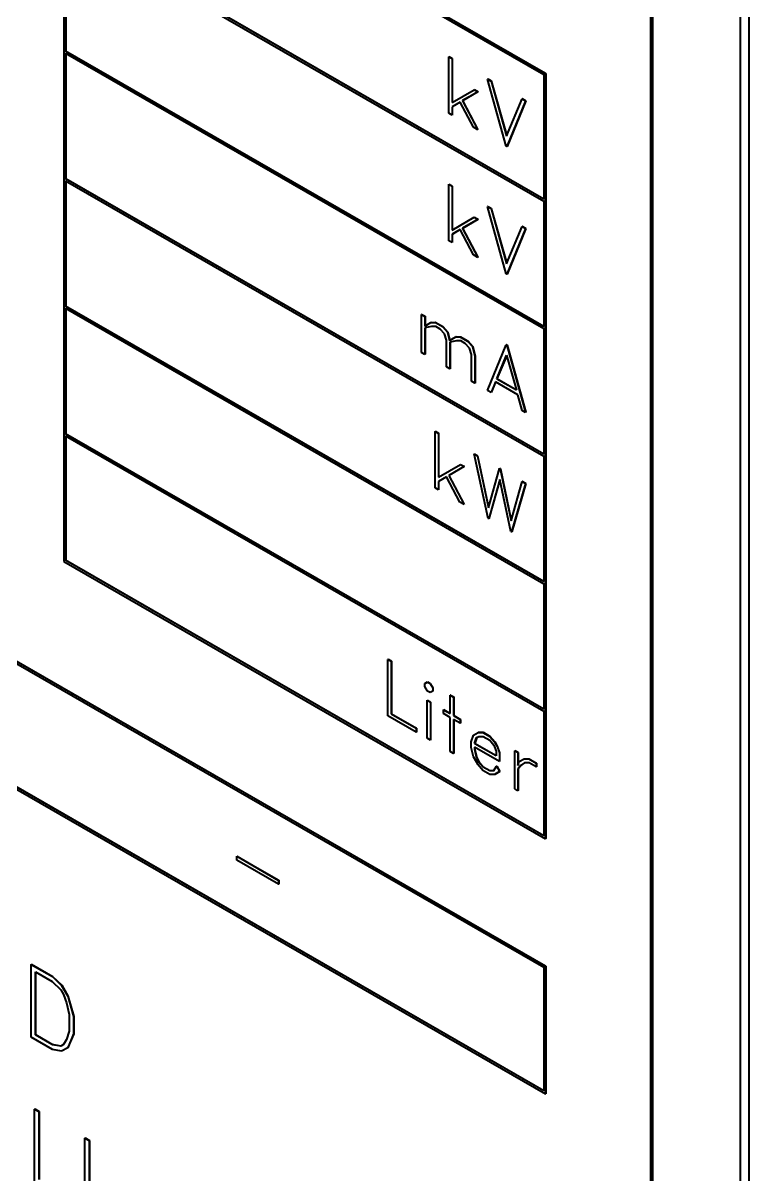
# Model space of a CAD drawing. Header units: millimetres. Extents: x 0 to 5945, y 0 to 4205.
# Drawn here: x 4592.4 to 4613.3, y 3080.97 to 3114.12 of the extents above; entities that cross this region are included whole.
import ezdxf

# ---------------------------------------------------------------- set-up
doc = ezdxf.new("R2010")
doc.units = ezdxf.units.MM
doc.header["$LTSCALE"] = 5
doc.layers.add('가시적인 것(ISO)', color=3, linetype='Continuous', lineweight=40)

msp = doc.modelspace()

# ---------------------------------------------------------------- linework, layer by layer
at = {"layer": '가시적인 것(ISO)'}
for p, q in [((4613.05, 3133.832), (4613.05, 3063.756)), ((4613.302, 3133.977), (4613.302, 3063.902)), ((4610.469, 3130.36), (4610.469, 3070.189)), ((4610.519, 3070.105), (4610.519, 3130.386)), ((4610.524, 3130.389), (4610.524, 3070.108)), ((4607.445, 3112.672), (4593.58, 3120.657)), ((4593.58, 3120.657), (4593.58, 3098.629)), ((4593.585, 3120.66), (4607.451, 3112.675)), ((4593.63, 3120.57), (4607.395, 3112.643)), ((4607.395, 3109.059), (4593.63, 3116.986)), ((4593.63, 3113.315), (4593.63, 3116.928)), ((4593.63, 3116.928), (4607.395, 3109.001)), ((4593.635, 3116.989), (4607.395, 3109.065)), ((4593.635, 3116.925), (4593.635, 3113.318)), ((4593.635, 3113.318), (4593.63, 3113.315)), ((4607.395, 3105.388), (4593.63, 3113.315)), ((4593.63, 3109.643), (4593.63, 3113.256)), ((4593.63, 3113.256), (4607.395, 3105.33)), ((4593.635, 3113.318), (4607.395, 3105.394)), ((4593.635, 3113.253), (4593.635, 3109.646)), ((4604.666, 3113.159), (4604.661, 3113.156)), ((4604.661, 3113.156), (4604.757, 3113.101)), ((4604.661, 3111.531), (4604.661, 3113.156)), ((4604.666, 3113.159), (4604.762, 3113.104)), ((4604.762, 3113.104), (4604.757, 3113.101)), ((4604.757, 3113.101), (4604.757, 3111.838)), ((4604.762, 3113.104), (4604.762, 3111.841)), ((4605.784, 3112.516), (4605.779, 3112.513)), ((4605.779, 3112.513), (4605.877, 3112.456)), ((4606.316, 3110.578), (4605.779, 3112.513)), ((4605.784, 3112.516), (4605.882, 3112.459)), ((4607.395, 3112.643), (4607.395, 3109.059)), ((4607.451, 3112.675), (4607.445, 3112.672)), ((4607.445, 3090.645), (4607.445, 3112.672)), ((4607.451, 3112.675), (4607.451, 3090.648)), ((4604.757, 3111.838), (4605.391, 3112.206)), ((4605.396, 3112.209), (4605.391, 3112.206)), ((4605.391, 3112.206), (4605.498, 3112.144)), ((4605.396, 3112.209), (4605.503, 3112.147)), ((4605.882, 3112.459), (4605.877, 3112.456)), ((4605.877, 3112.456), (4606.326, 3110.865)), ((4605.882, 3112.459), (4606.329, 3110.873)), ((4604.988, 3111.85), (4604.757, 3111.714)), ((4604.988, 3111.849), (4604.762, 3111.717)), ((4605.369, 3111.124), (4604.988, 3111.85)), ((4605.498, 3112.144), (4605.055, 3111.887)), ((4605.06, 3111.89), (4605.055, 3111.887)), ((4605.055, 3111.887), (4605.495, 3111.051)), ((4605.503, 3112.147), (4605.06, 3111.89)), ((4605.06, 3111.89), (4605.5, 3111.054)), ((4605.503, 3112.147), (4605.498, 3112.144)), ((4606.326, 3110.865), (4606.775, 3111.939)), ((4606.872, 3111.883), (4606.336, 3110.567)), ((4606.877, 3111.886), (4606.341, 3110.57)), ((4606.78, 3111.942), (4606.775, 3111.939)), ((4606.775, 3111.939), (4606.872, 3111.883)), ((4606.78, 3111.942), (4606.877, 3111.886)), ((4606.877, 3111.886), (4606.872, 3111.883)), ((4604.757, 3111.476), (4604.661, 3111.531)), ((4604.762, 3111.717), (4604.757, 3111.714)), ((4604.757, 3111.714), (4604.757, 3111.476)), ((4604.762, 3111.717), (4604.762, 3111.479)), ((4604.762, 3111.479), (4604.757, 3111.476)), ((4605.495, 3111.051), (4605.369, 3111.124)), ((4605.5, 3111.054), (4605.495, 3111.051)), ((4606.336, 3110.567), (4606.316, 3110.578)), ((4606.341, 3110.57), (4606.336, 3110.567)), ((4593.635, 3109.646), (4593.63, 3109.643)), ((4607.395, 3101.717), (4593.63, 3109.643)), ((4593.63, 3109.585), (4607.395, 3101.658)), ((4593.63, 3105.972), (4593.63, 3109.585)), ((4593.635, 3109.646), (4607.395, 3101.723)), ((4593.635, 3109.582), (4593.635, 3105.975)), ((4604.666, 3109.488), (4604.661, 3109.485)), ((4604.661, 3109.485), (4604.757, 3109.43)), ((4604.661, 3107.86), (4604.661, 3109.485)), ((4604.666, 3109.488), (4604.762, 3109.433)), ((4604.762, 3109.433), (4604.757, 3109.43)), ((4604.757, 3109.43), (4604.757, 3108.166)), ((4604.762, 3109.433), (4604.762, 3108.169)), ((4607.395, 3109.001), (4607.395, 3105.388)), ((4604.757, 3108.166), (4605.391, 3108.534)), ((4605.396, 3108.537), (4605.391, 3108.534)), ((4605.391, 3108.534), (4605.498, 3108.473)), ((4605.396, 3108.537), (4605.503, 3108.476)), ((4605.784, 3108.844), (4605.779, 3108.841)), ((4605.779, 3108.841), (4605.877, 3108.785)), ((4606.316, 3106.907), (4605.779, 3108.841)), ((4605.784, 3108.844), (4605.882, 3108.788)), ((4605.882, 3108.788), (4605.877, 3108.785)), ((4605.877, 3108.785), (4606.326, 3107.193)), ((4605.882, 3108.788), (4606.329, 3107.202)), ((4605.498, 3108.473), (4605.055, 3108.215)), ((4605.06, 3108.218), (4605.055, 3108.215)), ((4605.055, 3108.215), (4605.495, 3107.38)), ((4605.503, 3108.476), (4605.06, 3108.218)), ((4605.06, 3108.218), (4605.5, 3107.383)), ((4605.503, 3108.476), (4605.498, 3108.473)), ((4606.326, 3107.193), (4606.775, 3108.268)), ((4606.872, 3108.212), (4606.336, 3106.896)), ((4606.877, 3108.215), (4606.341, 3106.899)), ((4606.78, 3108.271), (4606.775, 3108.268)), ((4606.775, 3108.268), (4606.872, 3108.212)), ((4606.78, 3108.271), (4606.877, 3108.215)), ((4606.877, 3108.215), (4606.872, 3108.212)), ((4604.988, 3108.178), (4604.757, 3108.042)), ((4604.762, 3108.045), (4604.757, 3108.042)), ((4604.757, 3108.042), (4604.757, 3107.805)), ((4604.988, 3108.178), (4604.762, 3108.045)), ((4604.762, 3108.045), (4604.762, 3107.808)), ((4605.369, 3107.453), (4604.988, 3108.178)), ((4604.757, 3107.805), (4604.661, 3107.86)), ((4604.762, 3107.808), (4604.757, 3107.805)), ((4605.495, 3107.38), (4605.369, 3107.453)), ((4605.5, 3107.383), (4605.495, 3107.38)), ((4606.336, 3106.896), (4606.316, 3106.907)), ((4606.341, 3106.899), (4606.336, 3106.896)), ((4607.445, 3086.973), (4573.209, 3106.689)), ((4573.214, 3106.692), (4607.451, 3086.976)), ((4573.26, 3106.601), (4607.395, 3086.944)), ((4593.635, 3105.975), (4593.63, 3105.972)), ((4607.395, 3098.045), (4593.63, 3105.972)), ((4593.63, 3105.914), (4607.395, 3097.987)), ((4593.63, 3102.301), (4593.63, 3105.914)), ((4593.635, 3105.975), (4607.395, 3098.051)), ((4593.635, 3105.911), (4593.635, 3102.304)), ((4603.881, 3105.739), (4603.876, 3105.736)), ((4603.876, 3105.736), (4603.971, 3105.681)), ((4603.876, 3104.641), (4603.876, 3105.736)), ((4603.881, 3105.739), (4603.976, 3105.684)), ((4603.976, 3105.684), (4603.971, 3105.681)), ((4603.971, 3105.681), (4603.971, 3105.403)), ((4603.976, 3105.684), (4603.976, 3105.406)), ((4603.971, 3105.403), (4604.144, 3105.504)), ((4604.161, 3105.387), (4603.971, 3105.351)), ((4603.971, 3105.351), (4603.971, 3104.586)), ((4603.976, 3105.352), (4603.976, 3104.589)), ((4604.149, 3105.507), (4604.144, 3105.504)), ((4604.144, 3105.504), (4604.28, 3105.503)), ((4604.149, 3105.507), (4604.285, 3105.506)), ((4604.287, 3105.388), (4604.161, 3105.387)), ((4604.285, 3105.506), (4604.28, 3105.503)), ((4604.28, 3105.503), (4604.483, 3105.386)), ((4604.285, 3105.506), (4604.489, 3105.388)), ((4604.41, 3105.317), (4604.287, 3105.388)), ((4604.534, 3105.175), (4604.41, 3105.317)), ((4604.489, 3105.388), (4604.483, 3105.386)), ((4604.483, 3105.386), (4604.625, 3105.226)), ((4604.489, 3105.388), (4604.63, 3105.229)), ((4604.63, 3105.229), (4604.625, 3105.226)), ((4604.625, 3105.226), (4604.682, 3104.984)), ((4604.63, 3105.229), (4604.687, 3104.987)), ((4607.395, 3105.33), (4607.395, 3101.717)), ((4604.596, 3104.996), (4604.534, 3105.175)), ((4604.596, 3104.226), (4604.596, 3104.996)), ((4604.682, 3104.984), (4604.864, 3105.089)), ((4604.88, 3104.973), (4604.691, 3104.936)), ((4604.691, 3104.936), (4604.691, 3104.172)), ((4604.696, 3104.937), (4604.696, 3104.174)), ((4604.869, 3105.092), (4604.864, 3105.089)), ((4604.864, 3105.089), (4605.001, 3105.087)), ((4604.869, 3105.092), (4605.006, 3105.09)), ((4605.008, 3104.973), (4604.88, 3104.973)), ((4605.006, 3105.09), (4605.001, 3105.087)), ((4605.001, 3105.087), (4605.204, 3104.971)), ((4605.006, 3105.09), (4605.209, 3104.974)), ((4605.131, 3104.903), (4605.008, 3104.973)), ((4605.254, 3104.761), (4605.131, 3104.903)), ((4605.209, 3104.974), (4605.204, 3104.971)), ((4605.204, 3104.971), (4605.344, 3104.812)), ((4605.209, 3104.974), (4605.349, 3104.815)), ((4603.971, 3104.586), (4603.876, 3104.641)), ((4603.976, 3104.589), (4603.971, 3104.586)), ((4605.316, 3104.581), (4605.254, 3104.761)), ((4605.316, 3103.812), (4605.316, 3104.581)), ((4605.349, 3104.815), (4605.344, 3104.812)), ((4605.344, 3104.812), (4605.412, 3104.534)), ((4605.349, 3104.815), (4605.417, 3104.537)), ((4605.779, 3103.545), (4606.316, 3104.861)), ((4606.042, 3103.882), (4606.326, 3104.562)), ((4606.327, 3104.557), (4606.047, 3103.885)), ((4606.321, 3104.864), (4606.316, 3104.861)), ((4606.316, 3104.861), (4606.336, 3104.849)), ((4606.321, 3104.864), (4606.341, 3104.852)), ((4606.326, 3104.562), (4606.609, 3103.555)), ((4606.341, 3104.852), (4606.336, 3104.849)), ((4606.336, 3104.849), (4606.872, 3102.916)), ((4606.341, 3104.852), (4606.877, 3102.919)), ((4604.691, 3104.172), (4604.596, 3104.226)), ((4605.417, 3104.537), (4605.412, 3104.534)), ((4605.412, 3104.534), (4605.412, 3103.757)), ((4605.417, 3104.537), (4605.417, 3103.76)), ((4604.696, 3104.174), (4604.691, 3104.172)), ((4606.047, 3103.885), (4606.042, 3103.882)), ((4606.047, 3103.885), (4606.607, 3103.562)), ((4605.412, 3103.757), (4605.316, 3103.812)), ((4605.417, 3103.76), (4605.412, 3103.757)), ((4606.007, 3103.792), (4605.877, 3103.489)), ((4606.01, 3103.79), (4605.882, 3103.492)), ((4606.646, 3103.424), (4606.007, 3103.792)), ((4606.609, 3103.555), (4606.042, 3103.882)), ((4605.877, 3103.489), (4605.779, 3103.545)), ((4605.882, 3103.492), (4605.877, 3103.489)), ((4606.775, 3102.971), (4606.646, 3103.424)), ((4573.209, 3103.018), (4607.445, 3083.302)), ((4607.395, 3083.39), (4573.26, 3103.047)), ((4573.265, 3103.05), (4607.395, 3083.395)), ((4606.872, 3102.916), (4606.775, 3102.971)), ((4606.877, 3102.919), (4606.872, 3102.916)), ((4593.635, 3102.304), (4593.63, 3102.301)), ((4607.395, 3094.374), (4593.63, 3102.301)), ((4593.63, 3102.242), (4607.395, 3094.316)), ((4593.63, 3098.659), (4593.63, 3102.242)), ((4593.635, 3102.304), (4607.395, 3094.38)), ((4593.635, 3102.24), (4593.635, 3098.662)), ((4604.273, 3102.372), (4604.268, 3102.369)), ((4604.268, 3102.369), (4604.363, 3102.314)), ((4604.268, 3100.744), (4604.268, 3102.369)), ((4604.273, 3102.372), (4604.368, 3102.317)), ((4604.368, 3102.317), (4604.363, 3102.314)), ((4604.363, 3102.314), (4604.363, 3101.05)), ((4604.368, 3102.317), (4604.368, 3101.053)), ((4605.393, 3101.727), (4605.388, 3101.724)), ((4605.388, 3101.724), (4605.486, 3101.667)), ((4605.791, 3099.867), (4605.388, 3101.724)), ((4605.393, 3101.727), (4605.491, 3101.67)), ((4605.491, 3101.67), (4605.486, 3101.667)), ((4605.486, 3101.667), (4605.801, 3100.171)), ((4605.491, 3101.67), (4605.805, 3100.182)), ((4607.395, 3101.658), (4607.395, 3098.045)), ((4604.363, 3101.05), (4604.997, 3101.418)), ((4605.104, 3101.357), (4604.661, 3101.099)), ((4605.11, 3101.36), (4604.666, 3101.102)), ((4605.002, 3101.421), (4604.997, 3101.418)), ((4604.997, 3101.418), (4605.104, 3101.357)), ((4605.002, 3101.421), (4605.11, 3101.36)), ((4605.11, 3101.36), (4605.104, 3101.357)), ((4605.801, 3100.171), (4606.118, 3101.304)), ((4606.123, 3101.307), (4606.118, 3101.304)), ((4606.118, 3101.304), (4606.141, 3101.29)), ((4606.123, 3101.307), (4606.146, 3101.293)), ((4606.146, 3101.293), (4606.141, 3101.29)), ((4606.141, 3101.29), (4606.456, 3099.794)), ((4606.146, 3101.293), (4606.46, 3099.805)), ((4604.595, 3101.062), (4604.363, 3100.927)), ((4604.368, 3100.929), (4604.363, 3100.927)), ((4604.363, 3100.927), (4604.363, 3100.689)), ((4604.595, 3101.062), (4604.368, 3100.929)), ((4604.368, 3100.929), (4604.368, 3100.692)), ((4604.975, 3100.337), (4604.595, 3101.062)), ((4604.666, 3101.102), (4604.661, 3101.099)), ((4604.661, 3101.099), (4605.102, 3100.264)), ((4604.666, 3101.102), (4605.107, 3100.267)), ((4606.128, 3100.988), (4605.813, 3099.854)), ((4606.13, 3100.979), (4605.818, 3099.857)), ((4606.445, 3099.491), (4606.128, 3100.988)), ((4606.456, 3099.794), (4606.773, 3100.927)), ((4606.778, 3100.93), (4606.773, 3100.927)), ((4606.773, 3100.927), (4606.869, 3100.871)), ((4606.778, 3100.93), (4606.875, 3100.874)), ((4604.363, 3100.689), (4604.268, 3100.744)), ((4604.368, 3100.692), (4604.363, 3100.689)), ((4606.869, 3100.871), (4606.468, 3099.477)), ((4606.875, 3100.874), (4606.473, 3099.48)), ((4606.875, 3100.874), (4606.869, 3100.871)), ((4605.102, 3100.264), (4604.975, 3100.337)), ((4605.107, 3100.267), (4605.102, 3100.264)), ((4605.813, 3099.854), (4605.791, 3099.867)), ((4605.818, 3099.857), (4605.813, 3099.854)), ((4606.468, 3099.477), (4606.445, 3099.491)), ((4606.473, 3099.48), (4606.468, 3099.477)), ((4593.58, 3098.629), (4607.445, 3090.645)), ((4593.635, 3098.662), (4593.63, 3098.659)), ((4607.395, 3090.732), (4593.63, 3098.659)), ((4593.635, 3098.662), (4607.395, 3090.738)), ((4607.395, 3097.987), (4607.395, 3094.374)), ((4602.915, 3095.811), (4602.91, 3095.808)), ((4602.91, 3095.808), (4603.006, 3095.753)), ((4602.91, 3094.183), (4602.91, 3095.808)), ((4602.915, 3095.811), (4603.011, 3095.756)), ((4603.011, 3095.756), (4603.006, 3095.753)), ((4603.006, 3095.753), (4603.006, 3094.239)), ((4603.011, 3095.756), (4603.011, 3094.242)), ((4603.969, 3095.112), (4604.045, 3095.155)), ((4603.974, 3095.115), (4603.969, 3095.112)), ((4603.969, 3095.023), (4603.969, 3095.112)), ((4604.045, 3094.893), (4603.969, 3095.023)), ((4603.974, 3095.115), (4604.05, 3095.158)), ((4604.05, 3095.158), (4604.045, 3095.155)), ((4604.045, 3095.155), (4604.121, 3095.111)), ((4604.05, 3095.158), (4604.126, 3095.114)), ((4604.126, 3095.114), (4604.121, 3095.111)), ((4604.121, 3095.111), (4604.197, 3094.981)), ((4604.126, 3095.114), (4604.202, 3094.984)), ((4604.202, 3094.984), (4604.197, 3094.981)), ((4604.197, 3094.981), (4604.197, 3094.892)), ((4604.202, 3094.984), (4604.202, 3094.895)), ((4604.039, 3094.633), (4604.034, 3094.63)), ((4604.034, 3094.63), (4604.13, 3094.575)), ((4604.034, 3093.536), (4604.034, 3094.63)), ((4604.039, 3094.633), (4604.135, 3094.578)), ((4604.121, 3094.85), (4604.045, 3094.893)), ((4604.197, 3094.892), (4604.121, 3094.85)), ((4604.202, 3094.895), (4604.197, 3094.892)), ((4604.706, 3094.78), (4604.701, 3094.777)), ((4604.701, 3094.777), (4604.797, 3094.722)), ((4604.701, 3094.246), (4604.701, 3094.777)), ((4604.706, 3094.78), (4604.802, 3094.725)), ((4604.802, 3094.725), (4604.797, 3094.722)), ((4604.797, 3094.722), (4604.797, 3094.191)), ((4604.802, 3094.725), (4604.802, 3094.194)), ((4604.135, 3094.578), (4604.13, 3094.575)), ((4604.13, 3094.575), (4604.13, 3093.481)), ((4604.135, 3094.578), (4604.135, 3093.484)), ((4604.51, 3094.362), (4604.505, 3094.359)), ((4604.505, 3094.359), (4604.701, 3094.246)), ((4604.505, 3094.249), (4604.505, 3094.359)), ((4604.51, 3094.362), (4604.701, 3094.252)), ((4607.395, 3094.316), (4607.395, 3090.732)), ((4603.726, 3093.714), (4602.91, 3094.183)), ((4603.011, 3094.242), (4603.006, 3094.239)), ((4603.006, 3094.239), (4603.726, 3093.824)), ((4603.011, 3094.242), (4603.731, 3093.827)), ((4604.701, 3094.136), (4604.505, 3094.249)), ((4604.701, 3093.152), (4604.701, 3094.136)), ((4604.802, 3094.194), (4604.797, 3094.191)), ((4604.797, 3094.191), (4604.993, 3094.078)), ((4604.993, 3093.968), (4604.797, 3094.081)), ((4604.797, 3094.081), (4604.797, 3093.097)), ((4604.802, 3094.194), (4604.998, 3094.081)), ((4604.802, 3094.078), (4604.802, 3093.1)), ((4604.998, 3094.081), (4604.993, 3094.078)), ((4604.993, 3094.078), (4604.993, 3093.968)), ((4604.998, 3093.971), (4604.993, 3093.968)), ((4604.998, 3094.081), (4604.998, 3093.971)), ((4603.731, 3093.827), (4603.726, 3093.824)), ((4603.726, 3093.824), (4603.726, 3093.714)), ((4603.731, 3093.717), (4603.726, 3093.714)), ((4603.731, 3093.827), (4603.731, 3093.717)), ((4605.303, 3093.431), (4605.371, 3093.625)), ((4605.371, 3093.625), (4605.505, 3093.706)), ((4605.51, 3093.709), (4605.505, 3093.706)), ((4605.505, 3093.706), (4605.641, 3093.705)), ((4605.51, 3093.709), (4605.646, 3093.708)), ((4605.646, 3093.708), (4605.641, 3093.705)), ((4605.641, 3093.705), (4605.845, 3093.588)), ((4605.646, 3093.708), (4605.85, 3093.591)), ((4604.13, 3093.481), (4604.034, 3093.536)), ((4604.135, 3093.484), (4604.13, 3093.481)), ((4605.303, 3093.274), (4605.303, 3093.431)), ((4605.371, 3093.002), (4605.303, 3093.274)), ((4605.398, 3093.281), (4605.398, 3093.225)), ((4606.118, 3092.866), (4605.398, 3093.281)), ((4605.403, 3093.278), (4605.403, 3093.228)), ((4605.405, 3093.388), (4605.462, 3093.556)), ((4605.41, 3093.391), (4605.405, 3093.388)), ((4606.024, 3093.031), (4605.405, 3093.388)), ((4605.467, 3093.558), (4605.41, 3093.391)), ((4605.41, 3093.391), (4606.024, 3093.037)), ((4605.462, 3093.556), (4605.524, 3093.588)), ((4605.524, 3093.588), (4605.649, 3093.59)), ((4605.649, 3093.59), (4605.839, 3093.481)), ((4605.839, 3093.481), (4605.962, 3093.339)), ((4605.85, 3093.591), (4605.845, 3093.588)), ((4605.845, 3093.588), (4605.981, 3093.432)), ((4605.85, 3093.591), (4605.986, 3093.435)), ((4605.962, 3093.339), (4606.024, 3093.161)), ((4605.986, 3093.435), (4605.981, 3093.432)), ((4605.981, 3093.432), (4606.052, 3093.311)), ((4605.986, 3093.435), (4606.057, 3093.314)), ((4606.057, 3093.314), (4606.052, 3093.311)), ((4606.052, 3093.311), (4606.118, 3093.114)), ((4606.057, 3093.314), (4606.123, 3093.117)), ((4604.797, 3093.097), (4604.701, 3093.152)), ((4604.802, 3093.1), (4604.797, 3093.097)), ((4605.505, 3092.768), (4605.371, 3093.002)), ((4605.403, 3093.228), (4605.398, 3093.225)), ((4605.398, 3093.225), (4605.462, 3092.968)), ((4605.403, 3093.228), (4605.467, 3092.971)), ((4605.467, 3092.971), (4605.462, 3092.968)), ((4605.462, 3092.968), (4605.524, 3092.863)), ((4605.467, 3092.971), (4605.529, 3092.866)), ((4606.024, 3093.161), (4606.024, 3093.031)), ((4606.123, 3093.117), (4606.118, 3093.114)), ((4606.118, 3093.114), (4606.118, 3092.866)), ((4606.123, 3093.117), (4606.123, 3092.869)), ((4606.563, 3093.18), (4606.558, 3093.177)), ((4606.558, 3093.177), (4606.653, 3093.122)), ((4606.558, 3092.083), (4606.558, 3093.177)), ((4606.563, 3093.18), (4606.658, 3093.125)), ((4606.658, 3093.125), (4606.653, 3093.122)), ((4606.653, 3093.122), (4606.653, 3092.757)), ((4606.658, 3093.125), (4606.658, 3092.771)), ((4606.691, 3092.865), (4606.826, 3092.946)), ((4606.831, 3092.949), (4606.826, 3092.946)), ((4606.826, 3092.946), (4606.962, 3092.945)), ((4606.831, 3092.949), (4606.967, 3092.948)), ((4606.967, 3092.948), (4606.962, 3092.945)), ((4606.962, 3092.945), (4607.177, 3092.82)), ((4606.967, 3092.948), (4607.182, 3092.823)), ((4605.641, 3092.611), (4605.505, 3092.768)), ((4605.529, 3092.866), (4605.524, 3092.863)), ((4605.524, 3092.863), (4605.649, 3092.717)), ((4605.529, 3092.866), (4605.654, 3092.719)), ((4605.845, 3092.493), (4605.641, 3092.611)), ((4605.654, 3092.719), (4605.649, 3092.717)), ((4605.649, 3092.717), (4605.839, 3092.607)), ((4605.654, 3092.719), (4605.844, 3092.61)), ((4605.844, 3092.61), (4605.839, 3092.607)), ((4605.844, 3092.61), (4605.963, 3092.612)), ((4605.962, 3092.609), (4606.035, 3092.735)), ((4606.04, 3092.738), (4606.035, 3092.735)), ((4606.035, 3092.735), (4606.124, 3092.578)), ((4606.04, 3092.738), (4606.129, 3092.581)), ((4606.123, 3092.869), (4606.118, 3092.866)), ((4606.653, 3092.757), (4606.691, 3092.865)), ((4606.725, 3092.75), (4606.653, 3092.646)), ((4606.658, 3092.649), (4606.653, 3092.646)), ((4606.653, 3092.646), (4606.653, 3092.028)), ((4606.73, 3092.753), (4606.658, 3092.649)), ((4606.658, 3092.649), (4606.658, 3092.031)), ((4606.844, 3092.828), (4606.725, 3092.75)), ((4606.73, 3092.753), (4606.725, 3092.75)), ((4606.845, 3092.828), (4606.73, 3092.753)), ((4606.97, 3092.83), (4606.844, 3092.828)), ((4607.177, 3092.71), (4606.97, 3092.83)), ((4607.182, 3092.823), (4607.177, 3092.82)), ((4607.177, 3092.82), (4607.177, 3092.71)), ((4607.182, 3092.713), (4607.177, 3092.71)), ((4607.182, 3092.823), (4607.182, 3092.713)), ((4605.839, 3092.607), (4605.962, 3092.609)), ((4605.981, 3092.494), (4605.845, 3092.493)), ((4606.124, 3092.578), (4605.981, 3092.494)), ((4605.986, 3092.496), (4605.981, 3092.494)), ((4606.129, 3092.581), (4605.986, 3092.496)), ((4606.129, 3092.581), (4606.124, 3092.578)), ((4606.653, 3092.028), (4606.558, 3092.083)), ((4606.658, 3092.031), (4606.653, 3092.028)), ((4607.451, 3090.648), (4607.445, 3090.645)), ((4598.56, 3090.144), (4598.555, 3090.141)), ((4598.555, 3090.141), (4599.763, 3089.445)), ((4598.555, 3090.031), (4598.555, 3090.141)), ((4599.763, 3089.335), (4598.555, 3090.031)), ((4598.56, 3090.144), (4599.768, 3089.448)), ((4599.768, 3089.448), (4599.763, 3089.445)), ((4599.763, 3089.445), (4599.763, 3089.335)), ((4599.768, 3089.338), (4599.763, 3089.335)), ((4599.768, 3089.448), (4599.768, 3089.338)), ((4592.641, 3087.032), (4592.636, 3087.029)), ((4592.636, 3087.029), (4593.25, 3086.675)), ((4592.636, 3084.931), (4592.636, 3087.029)), ((4592.641, 3087.032), (4593.255, 3086.678)), ((4607.451, 3086.976), (4607.445, 3086.973)), ((4607.445, 3083.302), (4607.445, 3086.973)), ((4607.451, 3086.976), (4607.451, 3083.305)), ((4592.759, 3086.816), (4593.245, 3086.536)), ((4592.759, 3085.003), (4592.759, 3086.816)), ((4592.764, 3086.813), (4592.764, 3085.006)), ((4593.255, 3086.678), (4593.25, 3086.675)), ((4593.25, 3086.675), (4593.512, 3086.423)), ((4593.255, 3086.678), (4593.517, 3086.426)), ((4607.395, 3086.944), (4607.395, 3083.39)), ((4593.245, 3086.536), (4593.491, 3086.298)), ((4593.517, 3086.426), (4593.512, 3086.423)), ((4593.512, 3086.423), (4593.689, 3086.118)), ((4593.517, 3086.426), (4593.694, 3086.121)), ((4593.491, 3086.298), (4593.569, 3086.162)), ((4593.569, 3086.162), (4593.654, 3085.924)), ((4593.694, 3086.121), (4593.689, 3086.118)), ((4593.689, 3086.118), (4593.859, 3085.524)), ((4593.694, 3086.121), (4593.864, 3085.527)), ((4593.654, 3085.924), (4593.736, 3085.588)), ((4593.736, 3085.588), (4593.736, 3085.106)), ((4593.864, 3085.527), (4593.859, 3085.524)), ((4593.859, 3085.524), (4593.859, 3085.027)), ((4593.864, 3085.527), (4593.864, 3085.03)), ((4592.764, 3085.006), (4592.759, 3085.003)), ((4593.245, 3084.723), (4592.759, 3085.003)), ((4592.764, 3085.006), (4593.25, 3084.726)), ((4593.736, 3085.106), (4593.654, 3084.864)), ((4593.859, 3085.027), (4593.689, 3084.629)), ((4593.864, 3085.03), (4593.694, 3084.632)), ((4593.864, 3085.03), (4593.859, 3085.027)), ((4593.25, 3084.578), (4592.636, 3084.931)), ((4593.25, 3084.726), (4593.245, 3084.723)), ((4593.491, 3084.677), (4593.245, 3084.723)), ((4593.25, 3084.726), (4593.496, 3084.68)), ((4593.569, 3084.724), (4593.491, 3084.677)), ((4593.654, 3084.864), (4593.569, 3084.724)), ((4593.512, 3084.528), (4593.25, 3084.578)), ((4593.689, 3084.629), (4593.512, 3084.528)), ((4593.694, 3084.632), (4593.689, 3084.629)), ((4607.451, 3083.305), (4607.445, 3083.302)), ((4592.74, 3082.867), (4592.735, 3082.864)), ((4592.735, 3082.864), (4592.859, 3082.793)), ((4592.735, 3080.766), (4592.735, 3082.864)), ((4592.74, 3082.867), (4592.864, 3082.796)), ((4592.864, 3082.796), (4592.859, 3082.793)), ((4592.859, 3082.793), (4592.859, 3080.837)), ((4592.864, 3082.796), (4592.864, 3080.84)), ((4594.192, 3082.031), (4594.187, 3082.028)), ((4594.187, 3082.028), (4594.31, 3081.957)), ((4594.187, 3079.93), (4594.187, 3082.028)), ((4594.192, 3082.031), (4594.315, 3081.96)), ((4594.315, 3081.96), (4594.31, 3081.957)), ((4594.31, 3081.957), (4594.31, 3080.001)), ((4594.315, 3081.96), (4594.315, 3080.004))]:
    msp.add_line(p, q, dxfattribs=at)

doc.saveas('drawing.dxf')
